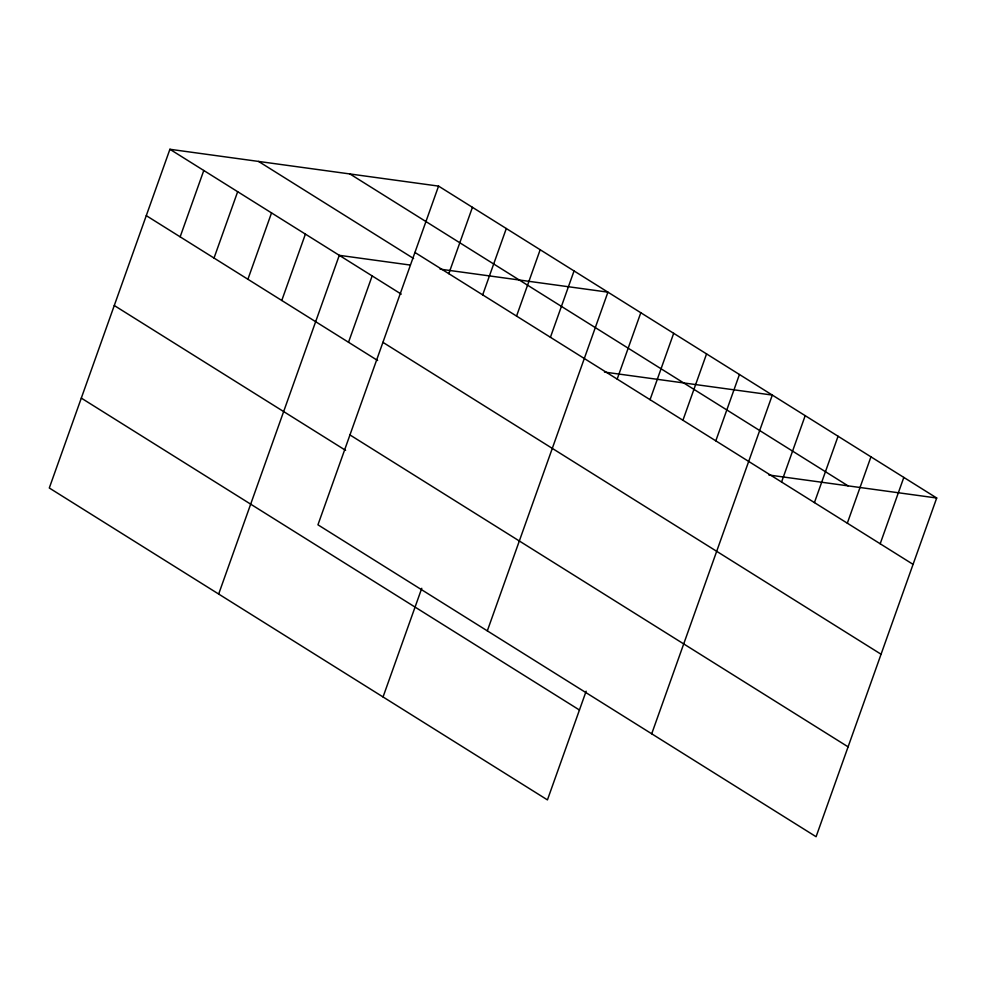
<?xml version="1.0" encoding="UTF-8"?>
<svg xmlns="http://www.w3.org/2000/svg" width="986" height="986" viewBox="0 0 986 986"><rect width="100%" height="100%" fill="white"/><g stroke="black" fill="none" stroke-linecap="round" stroke-linejoin="round"><path stroke-width="1.48" d="M438.56 186.107L317.948 524.811L816.088 836.72L936.7 498.004L438.56 186.107L169.912 149.28L49.3 487.996L547.44 799.892L586.14 691.211M180.155 236.85L203.782 170.492M214.024 258.049L237.663 191.703M247.905 279.26L271.532 212.914M281.774 300.471L305.401 234.113M218.67 594.04L339.283 255.325L410.201 265.049M348.526 342.265L372.153 275.907M448.803 273.664L472.43 207.319M482.684 294.876L506.311 228.518M516.553 316.087L540.18 249.729M383.049 696.966L421.761 588.285M550.422 337.298L574.049 270.94M487.318 630.867L607.931 292.152L440.113 269.153M617.174 379.092L640.801 312.735M650.057 399.675L673.684 333.317M682.928 420.258L706.555 353.912M715.811 440.853L739.438 374.495M651.709 733.794L772.309 395.078L604.492 372.079M781.565 482.018L805.192 415.661M814.436 502.601L838.063 436.256M847.319 523.184L870.946 456.838M880.19 543.779L903.817 477.421M768.883 475.005L936.7 498.004M349.907 173.955L848.046 485.851M414.933 252.453L913.073 564.362M258.566 161.433L413.602 258.505M169.912 149.28L401.24 294.124M382.925 342.339L881.065 654.236M146.285 215.638L377.613 360.482M349.956 434.937L848.096 746.846M114.277 305.512L345.605 450.355M81.308 398.11L579.448 710.019"/></g></svg>
